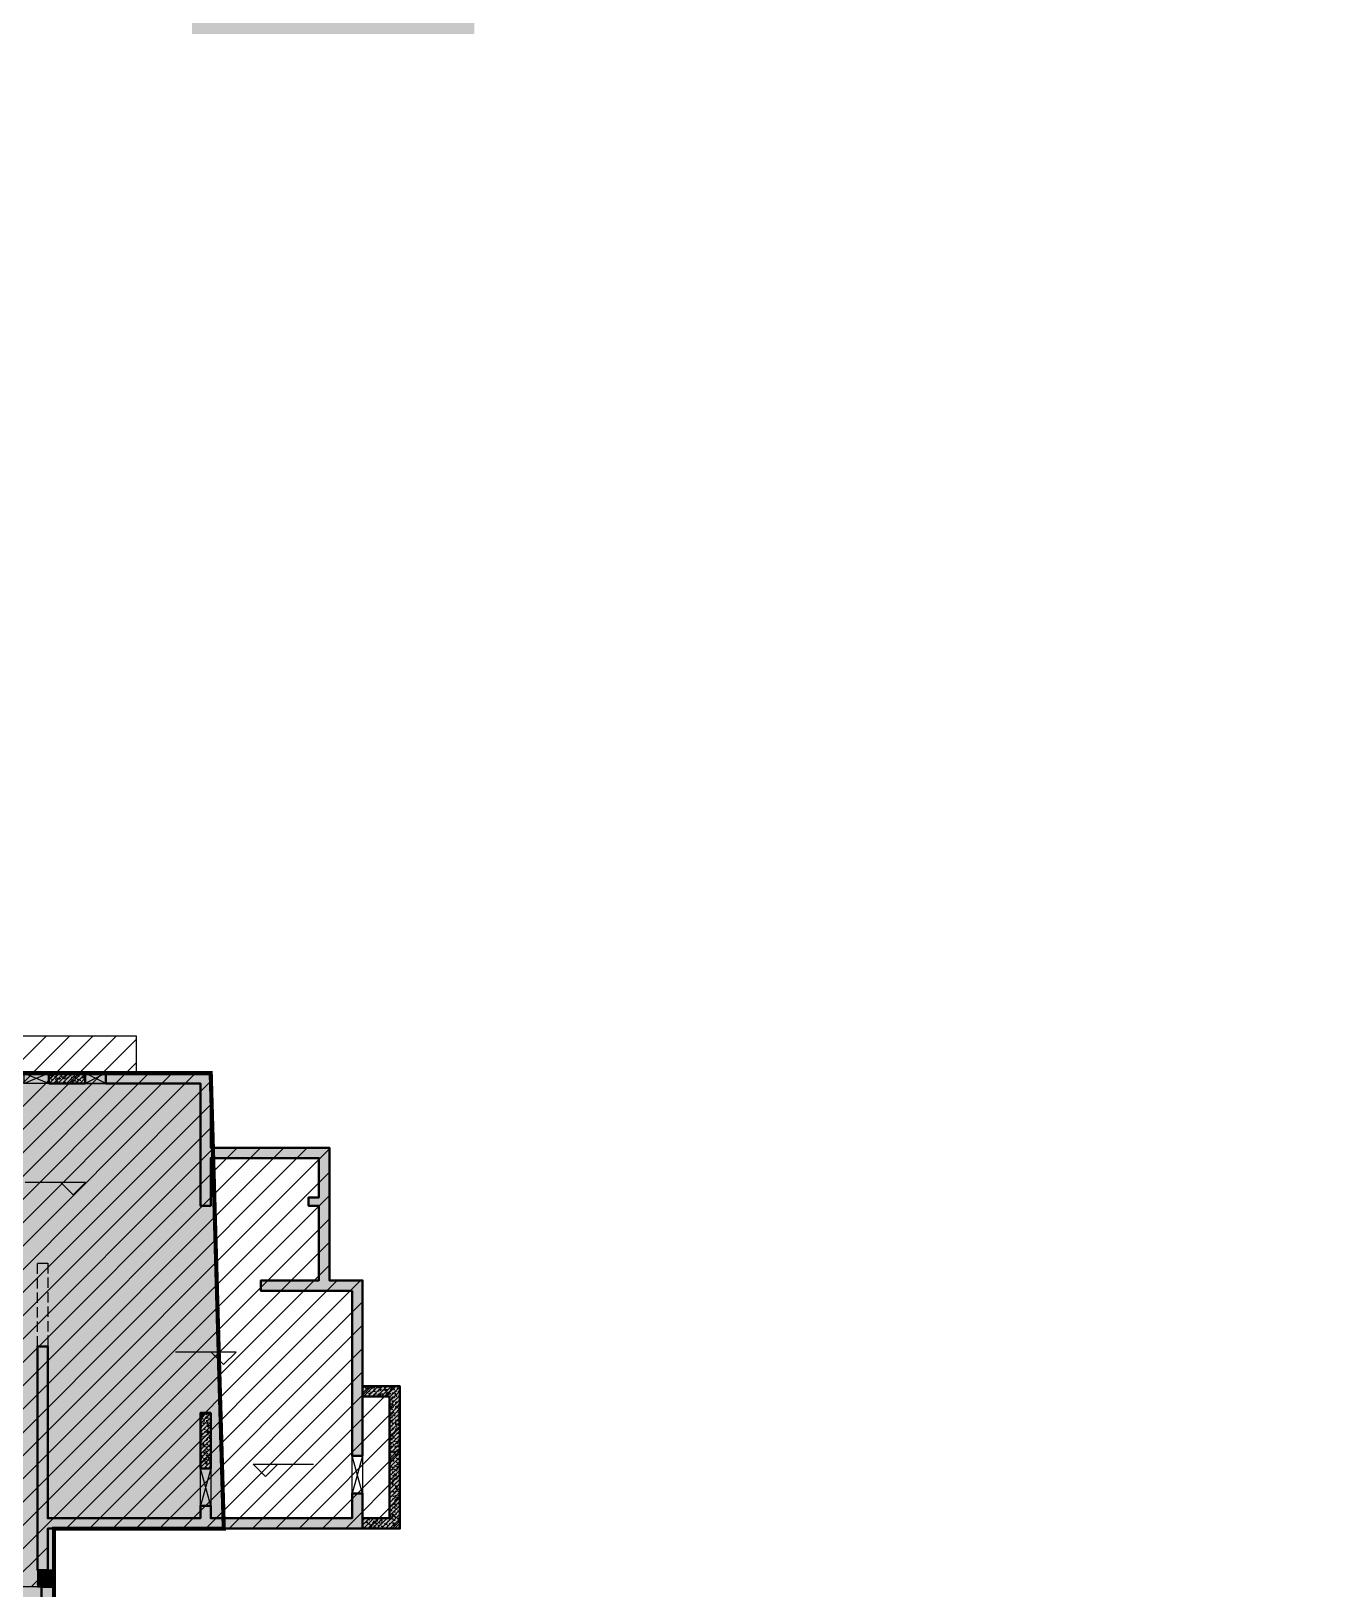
# Model space of a CAD drawing. Extents: x -1338203 to 1886333, y -530034 to 1031844.
# Drawn here: x 838567 to 869905, y 119897 to 157439 of the extents above; entities that cross this region are included whole.
import ezdxf
from ezdxf.enums import TextEntityAlignment as Align

# ---------------------------------------------------------------- set-up
doc = ezdxf.new("R2010")
doc.units = 0
doc.header["$LTSCALE"] = 1000
doc.header["$MEASUREMENT"] = 0
doc.linetypes.add('A-01-平面B1$0$DASH', pattern=[0.35, 0.25, -0.1])
for name, color, linetype in [('A-01-平面B1$0$0A-A-SYMB-DOOR', 135, 'Continuous'), ('A-01-平面B1$0$0A-A-SYMB-ELEV', 150, 'Continuous'), ('A-01-平面B1$0$0A-B-D&W', 135, 'Continuous'), ('A-01-平面B1$0$0A-ELEV-PATT', 8, 'Continuous'), ('A-01-平面B1$0$0A-O-HOLE', 52, 'Continuous'), ('A-01-平面B1$0$A01-125-交通核文字编号B2$0$0A-A-SYMB-ELEV', 150, 'Continuous'), ('A-125-交通核B1(A01)$0$0A-E-EVTR', 2, 'Continuous'), ('A-125-交通核B1(A01)$0$0A-E-STRS', 2, 'Continuous'), ('A-125-交通核B1(A01)$0$0A-O-HOLE', 52, 'Continuous'), ('p-a-exits', 4, 'Continuous'), ('S-01-墙柱B1_1$0$0S-CC-LINE', 52, 'Continuous'), ('S-01-墙柱B1_1$0$0S-CW-HATCH', 251, 'Continuous'), ('S-01-墙柱B1_1$0$0S-CW-HATCH-UP', 251, 'Continuous'), ('S-01-墙柱B1_1$0$0S-S-HOLE', 55, 'Continuous'), ('S001地下一墙柱$0$0S-CW-HATCH', 251, 'Continuous'), ('S001地下一墙柱$0$0S-CW-HATCH-UP', 251, 'Continuous')]:
    doc.layers.add(name, color=color, linetype=linetype)
for name, color, linetype, plot in [('A-01-平面B1$0$A01-125-交通核文字编号B2$0$AAD-A-MARK', 6, 'Continuous', False), ('A-01-平面B1$0$AAD-A-MARK', 6, 'Continuous', False), ('A-125-交通核B1(A01)$0$AAD-A-MARK', 6, 'Continuous', False)]:
    doc.layers.add(name, color=color, linetype=linetype, plot=plot)
doc.layers.add('p-h-walkable', color=7, linetype='Continuous', lineweight=70, true_color=0xf0f0f0)
doc.layers.add('S-01-墙柱B1_1$0$0S-CW-LINE', color=7, linetype='Continuous', lineweight=50)
doc.layers.add('S001地下一墙柱$0$S001地下一墙柱$0$0S-CW-LINE', color=7, linetype='Continuous', lineweight=50)
doc.styles.add('A-01-平面B1$0$AAD-TXT', font='aad-txt.shx', dxfattribs={"width": 0.7, "bigfont": 'aad-hztxt.shx'})
pattern_1 = [(45, (814506.6, 123639.074), (-53.03301, 53.03301), []), (50, (814506.6, 123639.07), (215.1781, -18.8256), [22.5, -247.5]), (355, (814506.6, 123639.07), (-41.6254, 225.6576), [18, -198]), (100.4514, (814524.53, 123637.5), (173.5528, 206.8319), [19.122, -210.3426]), (46.1842, (814506.6, 123699.07), (320.1723, -49.6557), [33.75, -371.25]), (96.6356, (814533.28, 123694.94), (280.3988, 292.2354), [28.683, -315.514]), (351.1842, (814506.6, 123699.07), (280.3986, 292.2356), [27, -297]), (21, (814536.6, 123684.07), (179.0721, -120.7857), [22.5, -247.5]), (326, (814536.6, 123684.07), (72.9946, 217.545), [18, -198]), (71.4514, (814551.52, 123674), (252.0668, 96.7591), [19.122, -210.3426]), (37.5, (814506.6, 123639.07), (3.64796, 99.86816), [0, -195.6, 0, -201, 0, -198.75]), (7.5, (814506.6, 123639.07), (78.92086, 118.3235), [0, -114.6, 0, -191.1, 0, -75.75]), (327.5, (814439.7, 123639.07), (160.14673, -6.76646), [0, -75, 0, -234, 0, -310.5]), (317.5, (814409.7, 123639.07), (174.95585, 30.0315), [0, -97.5, 0, -155.4, 0, -220.5])]
pattern_2 = [(45, (814506.6, 123639.074), (-53.03301, 53.03301), []), (50, (814506.6, 123639.07), (215.1781, -18.8256), [22.5, -247.5]), (355, (814506.6, 123639.07), (-41.6254, 225.6576), [18, -198]), (100.4514, (814524.53, 123637.5), (173.5528, 206.8319), [19.122, -210.3426]), (46.1842, (814506.6, 123699.07), (320.1723, -49.6557), [33.75, -371.25]), (96.6356, (814533.28, 123694.94), (280.3988, 292.2354), [28.683, -315.514]), (351.1842, (814506.6, 123699.07), (280.3986, 292.2356), [27, -297]), (21, (814536.6, 123684.07), (179.0721, -120.7857), [22.5, -247.5]), (326, (814536.6, 123684.07), (72.9946, 217.545), [18, -198]), (71.4514, (814551.52, 123674), (252.0668, 96.7591), [19.122, -210.3426]), (37.5, (814506.6, 123639.07), (3.64796, 99.86816), [0, -195.6, 0, -201, 0, -198.75]), (7.5, (814506.6, 123639.07), (78.92086, 118.3235), [0, -114.6, 0, -191.1, 0, -75.75]), (327.5, (814439.7, 123639.07), (160.14673, -6.76646), [0, -75, 0, -234, 0, -310.5]), (317.5, (814409.7, 123639.07), (174.95585, 30.0315), [0, -97.5, 0, -155.4, 0, -220.5])]

# ---------------------------------------------------------------- blocks, each defined once
blk = doc.blocks.new('A-125-交通核B1(A01)$0$xx')
at = {"layer": 'A-125-交通核B1(A01)$0$0A-E-EVTR'}
for p, q in [((1798, 2385), (498, 2385)), ((498, 2385), (498, 285)), ((1798, 285), (498, 2385)), ((1798, 2385), (498, 285)), ((1798, 285), (1798, 2385)), ((381, 1791), (156, 1791)), ((156, 1791), (156, 711)), ((381, 711), (381, 1791)), ((156, 711), (381, 711)), ((498, 285), (1798, 285))]:
    blk.add_line(p, q, dxfattribs=at)
blk = doc.blocks.new('A-125-交通核B1(A01)$0$zsdg')
at = {"layer": 'A-125-交通核B1(A01)$0$0A-E-STRS'}
for p, q in [((460, 8364), (460, 8960)), ((1009, 8484), (985, 8661)), ((985, 8661), (1167, 8463)), ((1143, 8648), (1710, 8884)), ((1167, 8463), (1143, 8648)), ((1156, 8546), (1710, 8776)), ((1528, 8700), (1710, 8700)), ((1710, 8884), (1710, 8960)), ((1710, 7400), (1710, 8776)), ((460, 8364), (995, 8587)), ((460, 8256), (1009, 8484)), ((903, 8440), (1710, 8440)), ((460, 7400), (460, 8256)), ((460, 7950), (460, 6910)), ((520, 8180), (1710, 8180)), ((520, 7920), (1710, 7920)), ((520, 7660), (1710, 7660)), ((520, 7400), (1710, 7400))]:
    blk.add_line(p, q, dxfattribs=at)
at = {"layer": 'A-125-交通核B1(A01)$0$0A-E-STRS', "flags": 128}
for points in [[(520, 9250), (1710, 9250)], [(520, 8990), (1710, 8990)], [(520, 8730), (1339, 8730)], [(520, 8470), (714, 8470)]]:
    blk.add_lwpolyline(points, dxfattribs=at)
blk = doc.blocks.new('A-125-交通核B1(A01)')
at = {"layer": 'A-125-交通核B1(A01)$0$0A-O-HOLE', "flags": 128}
blk.add_lwpolyline([(-1710, 5350), (-1593, 8294), (-1090, 8490)], dxfattribs=at)
at = {"layer": 'A-125-交通核B1(A01)$0$AAD-A-MARK'}
for q in [(0, 200), (200, 0)]:
    blk.add_line((0, 0), q, dxfattribs=at)
blk.add_circle((0, 0), 100, dxfattribs=at)
for name, p in [('A-125-交通核B1(A01)$0$zsdg', (0, 0)), ('A-125-交通核B1(A01)$0$xx', (-1060, 90))]:
    blk.add_blockref(name, p)
blk = doc.blocks.new('A-01-平面B1$0$A$C922985e2')
at = {"layer": 'A-01-平面B1$0$A01-125-交通核文字编号B2$0$0A-A-SYMB-ELEV'}
for p, q in [((-495, 3474), (-795, 3774)), ((-795, 3774), (664, 3774)), ((-495, 3474), (-195, 3774)), ((22095, 3774), (20636, 3774)), ((21795, 3474), (21495, 3774)), ((21795, 3474), (22095, 3774))]:
    blk.add_line(p, q, dxfattribs=at)
at = {"layer": 'A-01-平面B1$0$A01-125-交通核文字编号B2$0$AAD-A-MARK'}
for p, q in [((0, 0), (0, 200)), ((0, 0), (200, 0)), ((21300, 0), (21100, 0)), ((21300, 0), (21300, 200))]:
    blk.add_line(p, q, dxfattribs=at)
for centre in [(0, 0), (21300, 0)]:
    blk.add_circle(centre, 100, dxfattribs=at)
blk = doc.blocks.new('A-01-平面B1')
at = {"layer": 'A-01-平面B1$0$0A-ELEV-PATT', "linetype": 'A-01-平面B1$0$DASH'}
h = blk.add_hatch(dxfattribs=at)
h.set_pattern_fill('ANSI31', color=256, scale=100)
h.set_pattern_definition([(45, (0, 0), (-112.253, 112.253), [])])
h.paths.add_polyline_path([(-3160, 2590), (-1060, 2590), (-1060, 2610), (1060, 2610), (1060, 2590), (3160, 2590), (3160, 4310), (-3160, 4310)])
at = {"layer": 'A-01-平面B1$0$0A-A-SYMB-ELEV'}
for p, q in [((-9099, 9424), (-9399, 9724)), ((-9399, 9724), (-7941, 9724)), ((-9099, 9424), (-8799, 9724)), ((-3962, 6054), (-4262, 6354)), ((-4262, 6354), (-2804, 6354)), ((-3962, 6054), (-3662, 6354)), ((25372, 6052), (23914, 6052)), ((25072, 5752), (24772, 6052)), ((25072, 5752), (25372, 6052)), ((10193, 2948), (9893, 3248)), ((9893, 3248), (11352, 3248)), ((10193, 2948), (10493, 3248)), ((-6489, 1663), (-6789, 1963)), ((-6789, 1963), (-5330, 1963)), ((-6489, 1663), (-6189, 1963)), ((29002, 1963), (27543, 1963)), ((28702, 1663), (28402, 1963)), ((28702, 1663), (29002, 1963)), ((-4540, -1019), (-4840, -719)), ((-4840, -719), (-3382, -719)), ((-4540, -1019), (-4240, -719)), ((4177, -1037), (3877, -737)), ((3877, -737), (5335, -737)), ((4177, -1037), (4477, -737)), ((8354, -898), (8054, -598)), ((8054, -598), (9512, -598)), ((8354, -898), (8654, -598)), ((11962, -898), (11662, -598)), ((11662, -598), (13120, -598)), ((11962, -898), (12262, -598)), ((17309, -737), (15850, -737)), ((17009, -1037), (16709, -737)), ((17009, -1037), (17309, -737)), ((29710, -1037), (29410, -737)), ((29410, -737), (30868, -737)), ((29710, -1037), (30010, -737)), ((-529, -2446), (-829, -2146)), ((-829, -2146), (630, -2146)), ((-529, -2446), (-229, -2146)), ((22129, -2146), (20670, -2146)), ((21829, -2446), (21529, -2146)), ((21829, -2446), (22129, -2146)), ((-529, -4604), (-829, -4304)), ((-829, -4304), (630, -4304)), ((-529, -4604), (-229, -4304)), ((22129, -4382), (20670, -4382)), ((21829, -4682), (21529, -4382)), ((21829, -4682), (22129, -4382))]:
    blk.add_line(p, q, dxfattribs=at)
at = {"layer": 'A-01-平面B1$0$0A-B-D&W', "linetype": 'A-01-平面B1$0$DASH'}
for points in [[(18390, 2100), (18140, 2100), (18140, 4110), (18390, 4110)], [(24460, 2100), (24210, 2100), (24210, 4110), (24460, 4110)]]:
    blk.add_lwpolyline(points, close=True, dxfattribs=at)
at = {"layer": 'A-01-平面B1$0$0A-ELEV-PATT', "linetype": 'A-01-平面B1$0$DASH'}
blk.add_lwpolyline([(-3160, 2590), (-1060, 2590), (-1060, 2610), (1060, 2610), (1060, 2590), (3160, 2590), (3160, 4310), (-3160, 4310)], close=True, dxfattribs=at)
at = {"layer": 'A-01-平面B1$0$0A-O-HOLE', "flags": 128}
blk.add_lwpolyline([(-1160, 9340), (-4778, 9219), (-5040, 8690)], dxfattribs=at)
at = {"layer": 'A-01-平面B1$0$AAD-A-MARK'}
for p, q in [((0, 0), (0, 200)), ((0, 0), (200, 0)), ((21300, 0), (21100, 0)), ((21300, 0), (21300, 200))]:
    blk.add_line(p, q, dxfattribs=at)
for centre in [(0, 0), (21300, 0)]:
    blk.add_circle(centre, 100, dxfattribs=at)
for name in ['A-125-交通核B1(A01)', 'A-01-平面B1$0$A$C922985e2']:
    blk.add_blockref(name, (0, 0))
at = {"xscale": -1}
blk.add_blockref('A-125-交通核B1(A01)', (21300, 0), dxfattribs=at)
at = {"layer": 'A-01-平面B1$0$0A-A-SYMB-DOOR', "style": 'A-01-平面B1$0$AAD-TXT', "width": 0.7}
for p in [(10840, 594), (9262, 587)]:
    blk.add_text('FM甲1020', height=300, dxfattribs=at).set_placement(p, align=Align.MIDDLE_LEFT)

msp = doc.modelspace()

# ---------------------------------------------------------------- hatches: boundary and pattern name
at = {"ltscale": 0.002}
h = msp.add_hatch(dxfattribs=at)
h.set_pattern_fill('ANSI31', color=8, scale=250)
h.set_pattern_definition([(45, (321361.53, 273451.68), (-280.633, 280.633), [])])
h.paths.add_polyline_path([(832646.6, 119945.6), (832646.6, 121345.6), (817666.6, 121345.6), (817666.6, 119945.6), (811346.6, 119945.6), (811346.6, 121345.6), (807496.6, 121345.6), (807496.6, 127235.6), (804556.6, 127235.6), (804556.6, 132075.6), (794426.6, 132075.6), (794426.6, 134575.6), (807666.6, 134575.6), (807666.6, 132325.6), (809216.7, 132325.6), (809216.6, 133225.6), (813346.6, 133225.6), (813346.6, 134795.6), (816466.6, 134795.6), (816466.6, 132325.6), (833846.6, 132325.6), (833846.6, 134795.6), (836966.6, 134795.6), (836966.6, 133225.6), (841096.5, 133225.6), (841096.5, 132325.6), (842896.6, 132325.6), (842896.6, 130525.6), (845756.6, 130525.6), (845756.6, 127325.6), (846556.6, 127325.6), (846556.6, 124775.6), (847456.6, 124775.6), (847456.6, 121345.6), (838966.6, 121345.6), (838966.6, 120345.6), (839116.6, 120345.6), (839116.6, 119945.6)])
at = {"layer": 'p-h-walkable', "ltscale": 0.002}
h = msp.add_hatch(color=256, dxfattribs=at)
h.dxf.hatch_style = 1
h.paths.add_polyline_path([(633826.6, 244460.7), (640276.6, 244575.6), (640576.6, 234544.8), (645576.7, 234544.6), (645576.7, 209278.9), (732355.9, 209029), (732355.1, 235229.9), (738506.7, 235229.9), (738506.6, 268838.9), (732734.3, 268838.9), (732734.3, 272898.9), (711963.1, 272898.9), (711963.1, 278984.7), (717256.7, 278984.7), (717256.7, 284049), (733571.6, 284135.6), (733996.6, 290449.1), (739216.6, 290449.1), (739766.6, 284299.1), (754626.6, 284299.1), (755296.6, 290449.1), (760516.6, 290449.1), (760816.6, 283049.1), (760816.3, 275879.2), (775122.6, 275879.2), (776006.6, 274138.9), (776006.6, 259429.1), (778716.6, 259429.1), (778716.6, 238849.1), (783416.6, 238849.1), (783416.6, 237229.1), (782066.6, 237229.1), (782066.6, 234429.1), (779546.6, 234429.1), (779546.6, 237129.1), (773916.6, 237129.1), (773916.6, 243229.1), (764306.6, 243225.6), (764306.6, 236639.1), (760766.6, 236639.1), (760766.6, 234429.1), (758246.6, 234429.1), (758246.6, 238649.1), (762116.6, 238649.1), (762116.6, 243225.6), (748656.6, 243225.6), (748756.3, 207529.1), (800106.6, 207528.9), (800206.7, 201639.7), (812908.2, 202239.1), (812576.6, 180449.3), (744206, 180449.3), (744206, 173439), (728556.7, 173439), (728556.6, 122289.1), (746356.6, 122289.1), (750916.6, 132325.6), (842896.6, 132325.6), (843211.6, 121345.6), (839116.6, 121345.6), (839116.6, 93449.1), (864906.6, 93449.1), (864906.6, 79694), (875856.6, 74929.1), (875856.6, 65749.1), (834560.6, 65749.1), (839142.9, 28436.3), (869465.5, 32160.2), (871163.4, 18334), (873704.3, 18646.1), (877328.9, 5540.2), (761876.2, -8638.5), (761133.2, 2082.3), (764950.9, 5291.5), (763253.1, 19116.3), (799242.7, 23536.1), (793807.6, 65749.1), (750756.6, 65749.1), (751556.6, 81645.6), (636016.6, 81645.6), (636016.6, 96345.6), (629416.6, 96345.6), (629416.6, 118203.2), (622306.6, 118203.2), (622286.6, 139083.2), (644406.6, 137003.2), (644406.6, 129968.2), (656656.6, 129968.2), (656406.6, 138083.2), (712156.6, 138083.2), (711856.6, 184449.1), (581811.6, 184349.1), (581826.6, 197199.1), (585876.6, 197449.1), (585976.6, 209279), (629226.6, 209578.9), (628926.8, 236145.4), (633826.6, 236145.6)])
at = {"layer": 'S-01-墙柱B1_1$0$0S-CW-HATCH'}
h = msp.add_hatch(color=256, dxfattribs=at)
h.dxf.hatch_style = 1
h.paths.add_polyline_path([(838996.6, 132329.1), (839866.8, 132329.1), (839866.8, 132079.1), (838996.6, 132079.1)])
h = msp.add_hatch(color=256, dxfattribs=at)
h.dxf.hatch_style = 1
h.paths.add_polyline_path([(846556.6, 123099.1), (846556.6, 127329.1), (845756.6, 127329.1), (845756.6, 130529.1), (842896.6, 130529.1), (842896.6, 132329.1), (840366.8, 132329.1), (840366.8, 132079.1), (842646.6, 132079.1), (842646.6, 129129.1), (842896.6, 129129.1), (842896.6, 130279.1), (845506.6, 130279.1), (845506.6, 129329.1), (845256.6, 129329.1), (845256.6, 129129.1), (845506.6, 129129.1), (845506.6, 127329.1), (844106.6, 127329.1), (844106.6, 127079.1), (846306.6, 127079.1), (846306.6, 123099.1)])
h = msp.add_hatch(color=256, dxfattribs=at)
h.dxf.hatch_style = 1
h.paths.add_polyline_path([(838966.6, 120349.1), (838716.6, 120349.1), (838716.6, 125739.1), (838966.6, 125739.1), (838966.6, 121599.1), (842646.6, 121599.1), (842646.6, 121899.1), (842896.6, 121899.1), (842896.6, 121599.1), (846306.6, 121599.1), (846306.6, 122199.1), (846556.6, 122199.1), (846556.6, 121349.1), (838966.6, 121349.1)])
h = msp.add_hatch(color=256, dxfattribs=at)
h.dxf.hatch_style = 1
h.paths.add_polyline_path([(846556.6, 124779.1), (847456.6, 124779.1), (847456.6, 121349.1), (846556.6, 121349.1), (846556.6, 121599.1), (847206.6, 121599.1), (847206.6, 124529.1), (846556.6, 124529.1)])
h = msp.add_hatch(color=256, dxfattribs=at)
h.dxf.hatch_style = 1
h.paths.add_polyline_path([(842896.6, 124139.1), (842646.6, 124139.1), (842646.6, 122799.1), (842896.6, 122799.1)])
h = msp.add_hatch(color=256, dxfattribs=at)
h.dxf.hatch_style = 1
h.paths.add_polyline_path([(839116.6, 120349.1), (838716.6, 120349.1), (838716.6, 119949.1), (839116.6, 119949.1)])
at = {"layer": 'S-01-墙柱B1_1$0$0S-CW-HATCH-UP'}
h = msp.add_hatch(dxfattribs=at)
h.set_pattern_fill('钢筋混凝土', color=256, scale=30)
h.set_pattern_definition([(45, (-1501438.6, 874769.924), (-53.0330086, 53.0330086), []), (50, (-1501438.6, 874769.92), (215.178055, -18.82564), [22.5, -247.5]), (355, (-1501438.6, 874769.92), (-41.6254, 225.65764), [18, -198]), (100.4514, (-1501420.67, 874768.36), (173.552815, 206.831863), [19.122057, -210.342634]), (46.1842, (-1501438.6, 874829.92), (320.172315, -49.655704), [33.75, -371.25]), (96.6356, (-1501411.92, 874825.8), (280.39881, 292.23536), [28.683086, -315.5139]), (351.1842, (-1501438.6, 874829.92), (280.398584, 292.23558), [27, -297]), (21, (-1501408.6, 874814.92), (179.072116, -120.785667), [22.5, -247.5]), (326, (-1501408.6, 874814.92), (72.9946, 217.545014), [18, -198]), (71.4514, (-1501393.68, 874804.86), (252.066789, 96.759149), [19.122057, -210.342634]), (37.5, (-1501438.6, 874769.924), (3.6479566, 99.8681561), [0, -195.6, 0, -201, 0, -198.75]), (7.5, (-1501438.6, 874769.92), (78.920861, 118.3235136), [0, -114.6, 0, -191.1, 0, -75.75]), (327.5, (-1501505.5, 874769.924), (160.1467309, -6.7664615), [0, -75, 0, -234, 0, -310.5]), (317.5, (-1501535.5, 874769.92), (174.955851, 30.031495), [0, -97.5, 0, -155.4, 0, -220.5])])
h.paths.add_polyline_path([(838996.6, 132329.1), (839866.8, 132329.1), (839866.8, 132079.1), (838996.6, 132079.1)])
h = msp.add_hatch(dxfattribs=at)
h.set_pattern_fill('钢筋混凝土', color=256, scale=30)
h.set_pattern_definition(pattern_2)
h.paths.add_polyline_path([(846556.6, 123099.1), (846556.6, 127329.1), (845756.6, 127329.1), (845756.6, 130529.1), (842896.6, 130529.1), (842896.6, 132329.1), (840366.8, 132329.1), (840366.8, 132079.1), (842646.6, 132079.1), (842646.6, 129129.1), (842896.6, 129129.1), (842896.6, 130279.1), (845506.6, 130279.1), (845506.6, 129329.1), (845256.6, 129329.1), (845256.6, 129129.1), (845506.6, 129129.1), (845506.6, 127329.1), (844106.6, 127329.1), (844106.6, 127079.1), (846306.6, 127079.1), (846306.6, 123099.1)])
h = msp.add_hatch(dxfattribs=at)
h.set_pattern_fill('钢筋混凝土', color=256, scale=30)
h.set_pattern_definition(pattern_2)
h.paths.add_polyline_path([(838966.6, 120349.1), (838716.6, 120349.1), (838716.6, 125739.1), (838966.6, 125739.1), (838966.6, 121599.1), (842646.6, 121599.1), (842646.6, 121899.1), (842896.6, 121899.1), (842896.6, 121599.1), (846306.6, 121599.1), (846306.6, 122199.1), (846556.6, 122199.1), (846556.6, 121349.1), (838966.6, 121349.1)])
h = msp.add_hatch(dxfattribs=at)
h.set_pattern_fill('钢筋混凝土', color=256, scale=30)
h.set_pattern_definition(pattern_1)
h.paths.add_polyline_path([(846556.6, 124779.1), (847456.6, 124779.1), (847456.6, 121349.1), (846556.6, 121349.1), (846556.6, 121599.1), (847206.6, 121599.1), (847206.6, 124529.1), (846556.6, 124529.1)])
h = msp.add_hatch(dxfattribs=at)
h.set_pattern_fill('钢筋混凝土', color=256, scale=30)
h.set_pattern_definition(pattern_1)
h.paths.add_polyline_path([(842896.6, 124139.1), (842646.6, 124139.1), (842646.6, 122799.1), (842896.6, 122799.1)])
h = msp.add_hatch(dxfattribs=at)
h.set_pattern_fill('钢筋混凝土', color=256, scale=30)
h.set_pattern_definition([(45, (814506.6, 123639.074), (-53.033, 53.033), []), (50, (814506.6, 123639.07), (215.178, -18.8256), [22.5, -247.5]), (355, (814506.6, 123639.07), (-41.6254, 225.6576), [18, -198]), (100.4514, (814524.53, 123637.5), (173.5528, 206.8319), [19.122, -210.3426]), (46.1842, (814506.6, 123699.07), (320.1723, -49.6557), [33.75, -371.25]), (96.6356, (814533.28, 123694.94), (280.399, 292.2354), [28.683, -315.514]), (351.1842, (814506.6, 123699.07), (280.3986, 292.2356), [27, -297]), (21, (814536.6, 123684.07), (179.0721, -120.7857), [22.5, -247.5]), (326, (814536.6, 123684.07), (72.9946, 217.545), [18, -198]), (71.4514, (814551.52, 123674), (252.0668, 96.7591), [19.122, -210.3426]), (37.5, (814506.6, 123639.07), (3.64796, 99.86816), [0, -195.6, 0, -201, 0, -198.75]), (7.5, (814506.6, 123639.07), (78.92086, 118.3235), [0, -114.6, 0, -191.1, 0, -75.75]), (327.5, (814439.7, 123639.07), (160.14673, -6.76646), [0, -75, 0, -234, 0, -310.5]), (317.5, (814409.7, 123639.07), (174.95585, 30.0315), [0, -97.5, 0, -155.4, 0, -220.5])])
h.paths.add_polyline_path([(839116.6, 120349.1), (838716.6, 120349.1), (838716.6, 119949.1), (839116.6, 119949.1)])
at = {"layer": 'S001地下一墙柱$0$0S-CW-HATCH', "ltscale": 0.002}
h = msp.add_hatch(color=256, dxfattribs=at)
h.dxf.hatch_style = 1
h.paths.add_polyline_path([(842506.8, 93149.1), (842506.8, 92849.1), (838816.6, 92849.1), (838816.6, 119949.1), (839116.6, 119949.1), (839116.6, 93149.1)])
at = {"layer": 'S001地下一墙柱$0$0S-CW-HATCH-UP', "ltscale": 0.002}
h = msp.add_hatch(dxfattribs=at)
h.set_pattern_fill('钢筋混凝土', color=256, scale=30)
h.set_pattern_definition([(45, (-0.0001, 0.0004), (-53.0330086, 53.0330086), []), (50, (-0.0001, 0.0004), (215.178055, -18.82564), [22.5, -247.5]), (355, (-0.0001, 0.0004), (-41.6254, 225.65764), [18, -198]), (100.4514, (17.93, -1.57), (173.552815, 206.831863), [19.122057, -210.342634]), (46.1842, (-0.0001, 60), (320.172315, -49.655704), [33.75, -371.25]), (96.6356, (26.68, 55.86), (280.39881, 292.23536), [28.68309, -315.5139]), (351.1842, (-0.0001, 60), (280.39858, 292.23558), [27, -297]), (21, (30, 45), (179.072116, -120.785667), [22.5, -247.5]), (326, (30, 45), (72.9946, 217.545014), [18, -198]), (71.4514, (44.92, 34.93), (252.06679, 96.75915), [19.122057, -210.342634]), (37.5, (-0.0001, 0.0004), (3.6479566, 99.868156), [0, -195.6, 0, -201, 0, -198.75]), (7.5, (-0.0001, 0.0004), (78.920861, 118.323514), [0, -114.6, 0, -191.1, 0, -75.75]), (327.5, (-66.9, 0.0004), (160.146731, -6.7664615), [0, -75, 0, -234, 0, -310.5]), (317.5, (-96.9, 0.0004), (174.95585, 30.031495), [0, -97.5, 0, -155.4, 0, -220.5])])
h.paths.add_polyline_path([(842506.8, 93149.1), (842506.8, 92849.1), (838816.6, 92849.1), (838816.6, 119949.1), (839116.6, 119949.1), (839116.6, 93149.1)])

# ---------------------------------------------------------------- linework, layer by layer
at = {"color": 3, "flags": 128}
msp.add_lwpolyline([(836966.6, 133225.6), (841096.5, 133225.6), (841096.5, 132325.6), (842896.6, 132325.6), (842896.6, 130525.6), (845756.6, 130525.6), (845756.6, 127325.6), (846556.6, 127325.6), (846556.6, 124775.6), (847456.6, 124775.6), (847456.6, 121345.6), (838966.6, 121345.6), (838966.6, 120345.6), (839116.6, 120345.6), (839116.6, 119945.6), (832646.6, 119945.6)], dxfattribs=at)
at = {"layer": 'p-a-exits', "ltscale": 0.002}
msp.add_solid([(842447.5, 165018.5), (849252.5, 165018.5), (842447.5, 157367.5), (849252.5, 157367.5)], dxfattribs=at)
at = {"layer": 'p-h-walkable', "ltscale": 0.002, "const_width": 100}
msp.add_lwpolyline([(728556.7, 173439), (728556.6, 122289.1), (746356.6, 122289.1), (750916.6, 132325.6), (842896.6, 132325.6), (843211.6, 121345.6), (839116.6, 121345.6), (839116.6, 93449.1), (864906.6, 93449.1), (864906.6, 79694), (875856.6, 74929.1)], dxfattribs=at)
at = {"layer": 'S-01-墙柱B1_1$0$0S-CC-LINE'}
msp.add_lwpolyline([(839116.6, 120349.1), (838716.6, 120349.1), (838716.6, 119949.1), (839116.6, 119949.1)], close=True, dxfattribs=at)
at = {"layer": 'S-01-墙柱B1_1$0$0S-CW-LINE'}
for points in [[(838996.6, 132329.1), (839866.8, 132329.1), (839866.8, 132079.1), (838996.6, 132079.1)], [(846556.6, 123099.1), (846556.6, 127329.1), (845756.6, 127329.1), (845756.6, 130529.1), (842896.6, 130529.1), (842896.6, 132329.1), (840366.8, 132329.1), (840366.8, 132079.1), (842646.6, 132079.1), (842646.6, 129129.1), (842896.6, 129129.1), (842896.6, 130279.1), (845506.6, 130279.1), (845506.6, 129329.1), (845256.6, 129329.1), (845256.6, 129129.1), (845506.6, 129129.1), (845506.6, 127329.1), (844106.6, 127329.1), (844106.6, 127079.1), (846306.6, 127079.1), (846306.6, 123099.1)], [(838966.6, 120349.1), (838716.6, 120349.1), (838716.6, 125739.1), (838966.6, 125739.1), (838966.6, 121599.1), (842646.6, 121599.1), (842646.6, 121899.1), (842896.6, 121899.1), (842896.6, 121599.1), (846306.6, 121599.1), (846306.6, 122199.1), (846556.6, 122199.1), (846556.6, 121349.1), (838966.6, 121349.1)], [(846556.6, 124779.1), (847456.6, 124779.1), (847456.6, 121349.1), (846556.6, 121349.1), (846556.6, 121599.1), (847206.6, 121599.1), (847206.6, 124529.1), (846556.6, 124529.1)]]:
    msp.add_lwpolyline(points, close=True, dxfattribs=at)
at = {"layer": 'S-01-墙柱B1_1$0$0S-CW-LINE', "flags": 128}
msp.add_lwpolyline([(846306.6, 122199.1), (846306.6, 121599.1), (842896.6, 121599.1), (842896.6, 121899.1), (842646.6, 121899.1), (842646.6, 121599.1), (838966.6, 121599.1), (838966.6, 125739.1), (838716.6, 125739.1), (838716.6, 120349.1), (838966.6, 120349.1), (838966.6, 121349.1), (846556.6, 121349.1), (846556.6, 122199.1), (846306.6, 122199.1)], dxfattribs=at)
msp.add_lwpolyline([(842896.6, 124139.1), (842646.6, 124139.1), (842646.6, 122799.1), (842896.6, 122799.1)], close=True, dxfattribs=at)
at = {"layer": 'S-01-墙柱B1_1$0$0S-S-HOLE'}
for points in [[(838396.6, 132329.1), (838996.6, 132329.1), (838996.6, 132079.1), (838396.6, 132079.1)], [(840366.8, 132329.1), (839866.8, 132329.1), (839866.8, 132079.1), (840366.8, 132079.1)], [(839866.8, 132329.1), (840366.8, 132329.1), (840366.8, 132079.1), (839866.8, 132079.1)], [(842896.6, 121899.1), (842646.6, 121899.1), (842646.6, 122799.1), (842896.6, 122799.1)], [(846306.6, 123099.1), (846556.6, 123099.1), (846556.6, 122199.1), (846306.6, 122199.1)]]:
    msp.add_lwpolyline(points, close=True, dxfattribs=at)
for points in [[(838996.6, 132329.1), (838396.6, 132079.1)], [(838396.6, 132329.1), (838996.6, 132079.1)], [(840366.8, 132329.1), (839866.8, 132079.1)], [(840366.8, 132079.1), (839866.8, 132329.1)], [(842896.6, 122799.1), (842646.6, 121899.1)], [(842896.6, 121899.1), (842646.6, 122799.1)]]:
    msp.add_lwpolyline(points, dxfattribs=at)
at = {"layer": 'S-01-墙柱B1_1$0$0S-S-HOLE', "elevation": 2850000}
for points in [[(846556.6, 123099.1), (846306.6, 122199.1)], [(846556.6, 122199.1), (846306.6, 123099.1)]]:
    msp.add_lwpolyline(points, dxfattribs=at)
at = {"layer": 'S001地下一墙柱$0$S001地下一墙柱$0$0S-CW-LINE', "ltscale": 0.002}
msp.add_lwpolyline([(842506.8, 93149.1), (842506.8, 92849.1), (838816.6, 92849.1), (838816.6, 119949.1), (839116.6, 119949.1), (839116.6, 93149.1)], close=True, dxfattribs=at)

# ---------------------------------------------------------------- block references
at = {"ltscale": 0.002}
msp.add_blockref('A-01-平面B1', (814506.6, 123639.1), dxfattribs=at)

doc.saveas('drawing.dxf')
